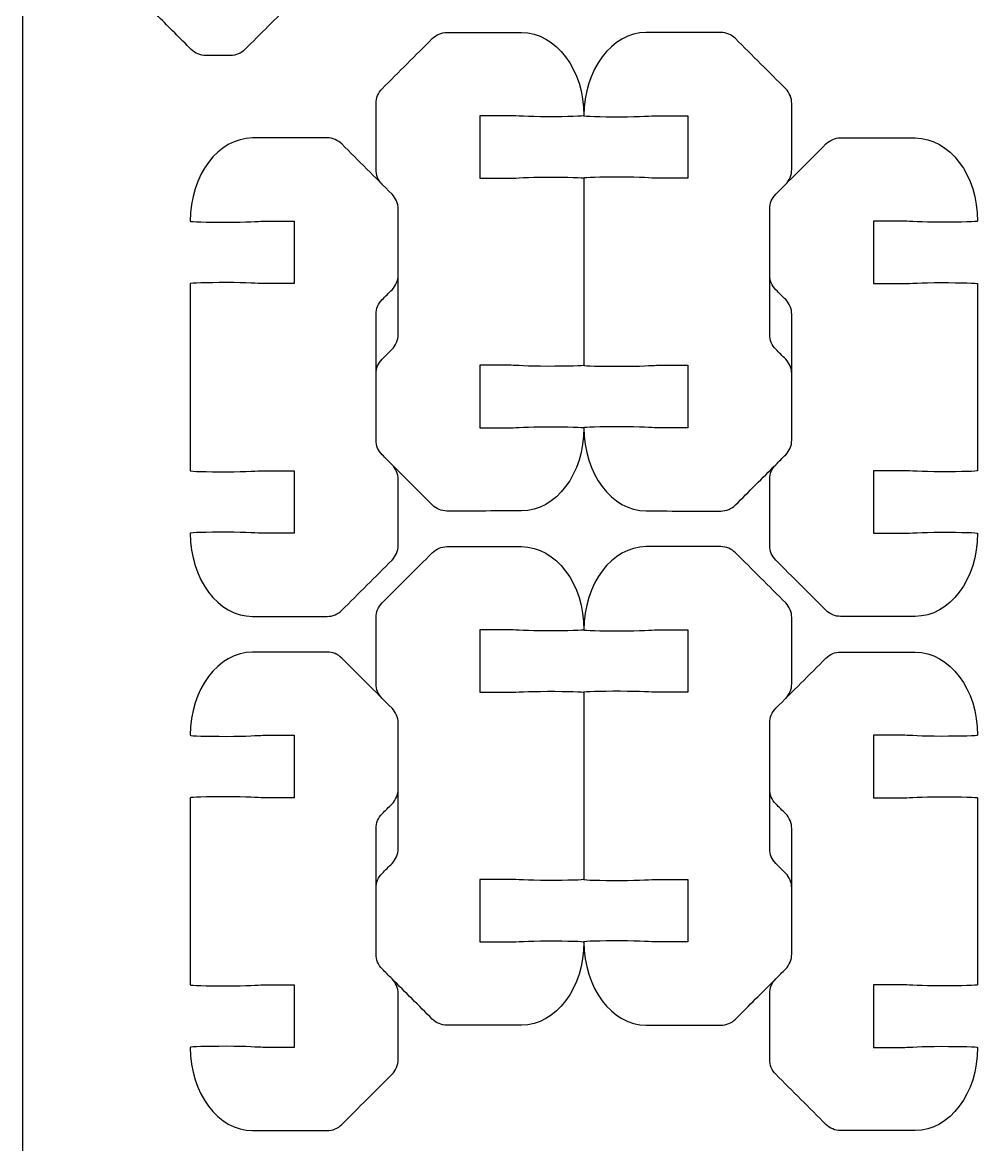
# Model space of a CAD drawing. Extents: x 0 to 290, y 230 to 450.
# Drawn here: x 0 to 45.9, y 314.8 to 368.7 of the extents above; entities that cross this region are included whole.
import ezdxf

# ---------------------------------------------------------------- set-up
doc = ezdxf.new("R2010")
doc.units = 0
doc.header["$MEASUREMENT"] = 0
doc.layers.add('DEFAULT', color=18, linetype='CONTINUOUS')

msp = doc.modelspace()

# ---------------------------------------------------------------- linework, layer by layer
at = {"layer": 'DEFAULT', "color": 1}
for points, knots in [([(0, 242), (0, 307.333), (0, 372.667), (0, 438), (0, 444.627), (5.372, 450), (12, 450), (100.667, 450), (189.333, 450), (278, 450), (284.627, 450), (290, 444.627), (290, 438), (290, 372.667), (290, 307.333), (290, 242), (290, 235.373), (284.627, 230), (278, 230), (189.333, 230), (100.667, 230), (12, 230), (5.372, 230), (0, 235.373), (0, 242)], [0, 0, 0, 0, 555.591, 555.591, 555.591, 556.591, 556.591, 556.591, 1310.607, 1310.607, 1310.607, 1311.607, 1311.607, 1311.607, 1867.198, 1867.198, 1867.198, 1868.198, 1868.198, 1868.198, 2622.214, 2622.214, 2622.214, 2623.214, 2623.214, 2623.214, 2623.214]), ([(14.358, 383.832), (14.162, 383.832), (13.967, 383.832), (13.771, 383.832), (13.219, 383.832), (12.772, 383.385), (12.772, 382.832), (12.772, 382.637), (12.772, 382.441), (12.772, 382.246), (12.772, 381.981), (12.666, 381.727), (12.478, 381.539), (12.202, 381.263), (11.926, 380.987), (11.65, 380.71), (11.462, 380.523), (11.208, 380.417), (10.943, 380.417), (10.552, 380.417), (10.161, 380.417), (9.771, 380.417), (9.506, 380.417), (9.251, 380.523), (9.064, 380.71), (8.787, 380.987), (8.511, 381.263), (8.235, 381.539), (8.047, 381.727), (7.793, 381.832), (7.528, 381.832), (7.137, 381.832), (6.747, 381.832), (6.357, 381.832), (6.091, 381.832), (5.836, 381.726), (5.649, 381.538), (5.373, 381.262), (5.098, 380.986), (4.822, 380.71), (4.635, 380.522), (4.531, 380.268), (4.531, 380.004), (4.531, 379.613), (4.531, 379.222), (4.531, 378.831), (4.531, 378.566), (4.636, 378.312), (4.824, 378.124), (5.197, 377.75), (5.571, 377.376), (5.945, 377.002), (6.133, 376.815), (6.238, 376.561), (6.238, 376.295), (6.238, 374.099), (6.238, 371.902), (6.238, 369.705), (6.238, 369.44), (6.343, 369.185), (6.531, 368.998), (7.06, 368.469), (7.589, 367.94), (8.118, 367.41), (8.306, 367.223), (8.56, 367.118), (8.825, 367.118), (9.216, 367.118), (9.606, 367.118), (9.997, 367.118), (10.262, 367.118), (10.517, 367.223), (10.704, 367.41), (11.452, 368.158), (12.2, 368.906), (12.948, 369.654), (13.135, 369.841), (13.39, 369.947), (13.655, 369.947), (17.242, 369.947), (20.829, 369.947), (24.415, 369.947), (24.68, 369.947), (24.935, 370.052), (25.122, 370.24), (25.399, 370.516), (25.675, 370.792), (25.951, 371.069), (26.139, 371.256), (26.244, 371.51), (26.244, 371.776), (26.244, 372.304), (26.244, 372.833), (26.244, 373.362), (26.244, 373.39), (25.461, 373.411), (24.494, 373.411), (23.528, 373.411), (22.956, 373.362), (22.745, 373.362), (22.533, 373.362), (21.961, 373.411), (20.995, 373.411), (20.028, 373.411), (19.457, 373.362), (19.245, 373.362), (19.033, 373.362), (18.462, 373.411), (17.495, 373.411), (16.529, 373.411), (15.957, 373.362), (15.746, 373.362), (14.911, 373.362), (14.076, 373.362), (13.241, 373.362), (13.241, 374.363), (13.241, 375.363), (13.241, 376.364), (14.076, 376.364), (14.911, 376.364), (15.746, 376.364), (15.957, 376.364), (16.529, 376.315), (17.495, 376.315), (18.462, 376.315), (19.033, 376.364), (19.245, 376.364), (19.457, 376.364), (20.028, 376.315), (20.995, 376.315), (21.961, 376.315), (22.533, 376.364), (22.745, 376.364), (22.956, 376.364), (23.528, 376.315), (24.494, 376.315), (25.461, 376.315), (26.244, 376.336), (26.244, 376.364), (26.244, 376.892), (26.244, 377.421), (26.244, 377.949), (26.244, 378.215), (26.138, 378.47), (25.95, 378.657), (25.674, 378.933), (25.398, 379.208), (25.122, 379.483), (24.935, 379.67), (24.681, 379.775), (24.416, 379.775), (22.554, 379.775), (20.691, 379.775), (18.828, 379.779), (17.574, 381.032), (16.319, 382.286), (15.065, 383.54), (14.877, 383.727), (14.623, 383.832), (14.358, 383.832)], [1, 1, 1, 1, 2.662, 2.662, 2.662, 3.662, 3.662, 3.662, 5.323, 5.323, 5.323, 6.323, 6.323, 6.323, 9.645695, 9.645695, 9.645695, 10.645695, 10.645695, 10.645695, 13.968695, 13.968695, 13.968695, 14.968695, 14.968695, 14.968695, 18.29139, 18.29139, 18.29139, 19.29139, 19.29139, 19.29139, 22.61039, 22.61039, 22.61039, 23.61039, 23.61039, 23.61039, 26.926015, 26.926015, 26.926015, 27.926015, 27.926015, 27.926015, 31.250015, 31.250015, 31.250015, 32.250015, 32.250015, 32.250015, 36.746507, 36.746507, 36.746507, 37.746507, 37.746507, 37.746507, 56.428507, 56.428507, 56.428507, 57.428507, 57.428507, 57.428507, 63.791761, 63.791761, 63.791761, 64.791761, 64.791761, 64.791761, 68.112761, 68.112761, 68.112761, 69.112761, 69.112761, 69.112761, 78.106452, 78.106452, 78.106452, 79.106452, 79.106452, 79.106452, 109.608452, 109.608452, 109.608452, 110.608452, 110.608452, 110.608452, 113.931147, 113.931147, 113.931147, 114.931147, 114.931147, 114.931147, 119.427147, 119.427147, 119.427147, 120.427147, 120.427147, 120.427147, 121.427147, 121.427147, 121.427147, 122.427147, 122.427147, 122.427147, 123.427147, 123.427147, 123.427147, 124.427147, 124.427147, 124.427147, 125.427147, 125.427147, 125.427147, 132.527147, 132.527147, 132.527147, 141.037147, 141.037147, 141.037147, 148.137147, 148.137147, 148.137147, 149.137147, 149.137147, 149.137147, 150.137147, 150.137147, 150.137147, 151.137147, 151.137147, 151.137147, 152.137147, 152.137147, 152.137147, 153.137147, 153.137147, 153.137147, 154.137147, 154.137147, 154.137147, 158.631147, 158.631147, 158.631147, 159.631147, 159.631147, 159.631147, 162.946067, 162.946067, 162.946067, 163.946067, 163.946067, 163.946067, 179.795067, 179.795067, 179.795067, 194.877655, 194.877655, 194.877655, 195.877655, 195.877655, 195.877655, 195.877655]), ([(17.299, 360.931), (17.111, 361.119), (17.006, 361.373), (17.006, 361.638), (17.006, 362.696), (17.006, 363.755), (17.006, 364.813), (17.006, 365.079), (17.111, 365.333), (17.299, 365.521), (18.103, 366.325), (18.907, 367.129), (19.712, 367.933), (19.899, 368.121), (20.153, 368.226), (20.419, 368.226), (21.614, 368.226), (22.81, 368.226), (24.005, 368.226), (25.663, 368.226), (27.004, 366.438), (27.004, 364.226), (27.004, 364.198), (26.22, 364.176), (25.254, 364.176), (24.287, 364.176), (23.716, 364.226), (23.504, 364.226), (23.004, 364.226), (22.504, 364.226), (22.005, 364.226), (22.005, 363.225), (22.005, 362.224), (22.005, 361.224), (22.504, 361.224), (23.004, 361.224), (23.504, 361.224), (23.716, 361.224), (24.287, 361.273), (25.254, 361.273), (26.22, 361.273), (27.004, 361.252), (27.004, 361.224), (27.004, 358.225), (27.004, 355.226), (27.004, 352.228), (27.004, 352.2), (26.22, 352.178), (25.254, 352.178), (24.287, 352.178), (23.716, 352.228), (23.504, 352.228), (23.004, 352.228), (22.504, 352.228), (22.005, 352.228), (22.005, 351.227), (22.005, 350.226), (22.005, 349.226), (22.504, 349.226), (23.004, 349.226), (23.504, 349.226), (23.716, 349.226), (24.287, 349.275), (25.254, 349.275), (26.22, 349.275), (27.004, 349.254), (27.004, 349.226), (27.004, 347.014), (25.663, 345.229), (24.005, 345.225), (23.128, 345.225), (21.484, 345.223), (20.419, 345.222), (20.153, 345.222), (19.899, 345.327), (19.711, 345.515), (19.066, 346.16), (18.42, 346.806), (17.775, 347.451)], [0, 0, 0, 0, 1, 1, 1, 10.002, 10.002, 10.002, 11.002, 11.002, 11.002, 20.674514, 20.674514, 20.674514, 21.674514, 21.674514, 21.674514, 31.840514, 31.840514, 31.840514, 32.840514, 32.840514, 32.840514, 33.840514, 33.840514, 33.840514, 34.840514, 34.840514, 34.840514, 39.090514, 39.090514, 39.090514, 47.600514, 47.600514, 47.600514, 51.850514, 51.850514, 51.850514, 52.850514, 52.850514, 52.850514, 53.850514, 53.850514, 53.850514, 79.350514, 79.350514, 79.350514, 80.350514, 80.350514, 80.350514, 81.350514, 81.350514, 81.350514, 85.600514, 85.600514, 85.600514, 94.110514, 94.110514, 94.110514, 98.360514, 98.360514, 98.360514, 99.360514, 99.360514, 99.360514, 100.360514, 100.360514, 100.360514, 101.360514, 101.360514, 101.360514, 102.360514, 102.360514, 102.360514, 103.360514, 103.360514, 103.360514, 111.123132, 111.123132, 111.123132, 111.123132]), ([(36.708, 360.931), (36.896, 361.119), (37.001, 361.373), (37.001, 361.638), (37.001, 362.696), (37.001, 363.755), (37.001, 364.813), (37.001, 365.079), (36.896, 365.333), (36.708, 365.521), (35.904, 366.325), (35.1, 367.129), (34.295, 367.933), (34.108, 368.121), (33.854, 368.226), (33.588, 368.226), (32.393, 368.226), (31.198, 368.226), (30.002, 368.226), (28.344, 368.226), (27.003, 366.438), (27.003, 364.226), (27.003, 364.198), (27.787, 364.176), (28.753, 364.176), (29.72, 364.176), (30.291, 364.226), (30.503, 364.226), (31.003, 364.226), (31.503, 364.226), (32.002, 364.226), (32.002, 363.225), (32.002, 362.224), (32.002, 361.224), (31.503, 361.224), (31.003, 361.224), (30.503, 361.224), (30.291, 361.224), (29.72, 361.273), (28.753, 361.273), (27.787, 361.273), (27.003, 361.252), (27.003, 361.224)], [0, 0, 0, 0, 1, 1, 1, 10.002, 10.002, 10.002, 11.002, 11.002, 11.002, 20.674514, 20.674514, 20.674514, 21.674514, 21.674514, 21.674514, 31.840514, 31.840514, 31.840514, 32.840514, 32.840514, 32.840514, 33.840514, 33.840514, 33.840514, 34.840514, 34.840514, 34.840514, 39.090514, 39.090514, 39.090514, 47.600514, 47.600514, 47.600514, 51.850514, 51.850514, 51.850514, 52.850514, 52.850514, 52.850514, 53.850514, 53.850514, 53.850514, 53.850514]), ([(15.362, 340.449), (15.175, 340.261), (14.92, 340.156), (14.655, 340.156), (13.46, 340.156), (12.264, 340.156), (11.069, 340.156), (9.411, 340.156), (8.07, 341.944), (8.07, 344.156), (8.07, 344.185), (8.853, 344.206), (9.82, 344.206), (10.786, 344.206), (11.358, 344.156), (11.57, 344.156), (12.069, 344.156), (12.569, 344.156), (13.069, 344.156), (13.069, 345.157), (13.069, 346.158), (13.069, 347.159), (12.569, 347.159), (12.069, 347.159), (11.57, 347.159), (11.358, 347.159), (10.786, 347.109), (9.82, 347.109), (8.853, 347.109), (8.07, 347.13), (8.07, 347.159), (8.07, 350.157), (8.07, 353.156), (8.07, 356.154), (8.07, 356.183), (8.853, 356.204), (9.82, 356.204), (10.786, 356.204), (11.358, 356.154), (11.57, 356.154), (12.069, 356.154), (12.569, 356.154), (13.069, 356.154), (13.069, 357.155), (13.069, 358.156), (13.069, 359.156), (12.569, 359.156), (12.069, 359.156), (11.57, 359.156), (11.358, 359.156), (10.786, 359.107), (9.82, 359.107), (8.853, 359.107), (8.07, 359.128), (8.07, 359.156), (8.07, 361.368), (9.411, 363.153), (11.069, 363.157), (11.946, 363.157), (13.589, 363.16), (14.655, 363.16), (14.92, 363.161), (15.175, 363.055), (15.362, 362.867), (16.167, 362.063), (16.971, 361.259), (17.775, 360.455), (17.962, 360.267), (18.068, 360.013), (18.068, 359.748), (18.068, 358.688), (18.068, 357.628), (18.068, 356.569), (18.068, 356.303), (17.962, 356.049), (17.775, 355.862), (17.616, 355.703), (17.457, 355.544), (17.299, 355.385), (17.111, 355.198), (17.006, 354.944), (17.006, 354.678), (17.006, 352.664), (17.006, 350.649), (17.006, 348.635), (17.006, 348.369), (17.111, 348.115), (17.299, 347.928), (17.457, 347.769), (17.616, 347.61), (17.775, 347.451), (17.962, 347.264), (18.068, 347.01), (18.068, 346.744), (18.068, 345.686), (18.068, 344.627), (18.068, 343.569), (18.068, 343.303), (17.962, 343.049), (17.775, 342.862), (16.971, 342.057), (16.166, 341.253), (15.362, 340.449)], [9.673221, 9.673221, 9.673221, 9.673221, 10.673221, 10.673221, 10.673221, 20.839221, 20.839221, 20.839221, 21.839221, 21.839221, 21.839221, 22.839221, 22.839221, 22.839221, 23.839221, 23.839221, 23.839221, 28.089221, 28.089221, 28.089221, 36.599221, 36.599221, 36.599221, 40.849221, 40.849221, 40.849221, 41.849221, 41.849221, 41.849221, 42.849221, 42.849221, 42.849221, 68.349221, 68.349221, 68.349221, 69.349221, 69.349221, 69.349221, 70.349221, 70.349221, 70.349221, 74.599221, 74.599221, 74.599221, 83.109221, 83.109221, 83.109221, 87.359221, 87.359221, 87.359221, 88.359221, 88.359221, 88.359221, 89.359221, 89.359221, 89.359221, 90.359221, 90.359221, 90.359221, 91.359221, 91.359221, 91.359221, 92.359221, 92.359221, 92.359221, 102.031027, 102.031027, 102.031027, 103.031027, 103.031027, 103.031027, 112.043027, 112.043027, 112.043027, 113.043027, 113.043027, 113.043027, 114.952216, 114.952216, 114.952216, 115.952216, 115.952216, 115.952216, 133.084216, 133.084216, 133.084216, 134.084216, 134.084216, 134.084216, 135.993404, 135.993404, 135.993404, 136.993404, 136.993404, 136.993404, 145.995404, 145.995404, 145.995404, 146.995404, 146.995404, 146.995404, 156.668625, 156.668625, 156.668625, 156.668625]), ([(38.645, 340.449), (38.832, 340.261), (39.087, 340.156), (39.352, 340.156), (40.547, 340.156), (41.743, 340.156), (42.938, 340.156), (44.596, 340.156), (45.937, 341.944), (45.937, 344.156), (45.937, 344.185), (45.154, 344.206), (44.187, 344.206), (43.221, 344.206), (42.649, 344.156), (42.437, 344.156), (41.938, 344.156), (41.438, 344.156), (40.938, 344.156), (40.938, 345.157), (40.938, 346.158), (40.938, 347.159), (41.438, 347.159), (41.938, 347.159), (42.437, 347.159), (42.649, 347.159), (43.221, 347.109), (44.187, 347.109), (45.154, 347.109), (45.937, 347.13), (45.937, 347.159), (45.937, 350.157), (45.937, 353.156), (45.937, 356.154), (45.937, 356.183), (45.154, 356.204), (44.187, 356.204), (43.221, 356.204), (42.649, 356.154), (42.437, 356.154), (41.938, 356.154), (41.438, 356.154), (40.938, 356.154), (40.938, 357.155), (40.938, 358.156), (40.938, 359.156), (41.438, 359.156), (41.938, 359.156), (42.437, 359.156), (42.649, 359.156), (43.221, 359.107), (44.187, 359.107), (45.154, 359.107), (45.937, 359.128), (45.937, 359.156), (45.937, 361.368), (44.596, 363.153), (42.938, 363.157), (42.061, 363.157), (40.418, 363.16), (39.352, 363.16), (39.087, 363.161), (38.832, 363.055), (38.645, 362.867), (37.841, 362.063), (37.036, 361.259), (36.232, 360.455), (36.045, 360.267), (35.939, 360.013), (35.939, 359.748), (35.939, 358.688), (35.939, 357.628), (35.939, 356.569), (35.939, 356.303), (36.045, 356.049), (36.232, 355.862), (36.391, 355.703), (36.55, 355.544), (36.708, 355.385), (36.896, 355.198), (37.001, 354.944), (37.001, 354.678), (37.001, 352.664), (37.001, 350.649), (37.001, 348.635), (37.001, 348.369), (36.896, 348.115), (36.708, 347.928), (36.55, 347.769), (36.391, 347.61), (36.232, 347.451), (36.045, 347.264), (35.939, 347.01), (35.939, 346.744), (35.939, 345.686), (35.939, 344.627), (35.939, 343.569), (35.939, 343.303), (36.045, 343.049), (36.232, 342.862), (37.036, 342.057), (37.841, 341.253), (38.645, 340.449)], [9.673221, 9.673221, 9.673221, 9.673221, 10.673221, 10.673221, 10.673221, 20.839221, 20.839221, 20.839221, 21.839221, 21.839221, 21.839221, 22.839221, 22.839221, 22.839221, 23.839221, 23.839221, 23.839221, 28.089221, 28.089221, 28.089221, 36.599221, 36.599221, 36.599221, 40.849221, 40.849221, 40.849221, 41.849221, 41.849221, 41.849221, 42.849221, 42.849221, 42.849221, 68.349221, 68.349221, 68.349221, 69.349221, 69.349221, 69.349221, 70.349221, 70.349221, 70.349221, 74.599221, 74.599221, 74.599221, 83.109221, 83.109221, 83.109221, 87.359221, 87.359221, 87.359221, 88.359221, 88.359221, 88.359221, 89.359221, 89.359221, 89.359221, 90.359221, 90.359221, 90.359221, 91.359221, 91.359221, 91.359221, 92.359221, 92.359221, 92.359221, 102.031027, 102.031027, 102.031027, 103.031027, 103.031027, 103.031027, 112.043027, 112.043027, 112.043027, 113.043027, 113.043027, 113.043027, 114.952216, 114.952216, 114.952216, 115.952216, 115.952216, 115.952216, 133.084216, 133.084216, 133.084216, 134.084216, 134.084216, 134.084216, 135.993404, 135.993404, 135.993404, 136.993404, 136.993404, 136.993404, 145.995404, 145.995404, 145.995404, 146.995404, 146.995404, 146.995404, 156.668625, 156.668625, 156.668625, 156.668625]), ([(17.006, 351.814), (17.006, 352.079), (17.111, 352.333), (17.299, 352.521), (17.457, 352.679), (17.616, 352.838), (17.775, 352.997), (17.962, 353.184), (18.068, 353.439), (18.068, 353.704), (18.068, 354.659), (18.068, 355.614), (18.068, 356.568)], [0, 0, 0, 0, 1, 1, 1, 2.909188, 2.909188, 2.909188, 3.909188, 3.909188, 3.909188, 12.029188, 12.029188, 12.029188, 12.029188]), ([(37.001, 351.814), (37.001, 352.079), (36.896, 352.333), (36.708, 352.521), (36.55, 352.679), (36.391, 352.838), (36.232, 352.997), (36.045, 353.184), (35.939, 353.439), (35.939, 353.704), (35.939, 354.659), (35.939, 355.614), (35.939, 356.568)], [0, 0, 0, 0, 1, 1, 1, 2.909188, 2.909188, 2.909188, 3.909188, 3.909188, 3.909188, 12.029188, 12.029188, 12.029188, 12.029188]), ([(27.004, 352.228), (27.004, 352.2), (27.787, 352.179), (28.753, 352.179), (29.72, 352.179), (30.291, 352.228), (30.503, 352.228), (31.003, 352.228), (31.503, 352.228), (32.002, 352.228), (32.002, 351.227), (32.002, 350.226), (32.002, 349.226), (31.503, 349.226), (31.003, 349.226), (30.503, 349.226), (30.291, 349.226), (29.72, 349.275), (28.753, 349.275), (27.787, 349.275), (27.004, 349.254), (27.004, 349.226), (27.004, 347.014), (28.344, 345.229), (30.002, 345.225), (30.879, 345.225), (32.523, 345.222), (33.588, 345.222), (33.853, 345.222), (34.108, 345.327), (34.296, 345.515), (34.941, 346.16), (35.587, 346.806), (36.232, 347.451)], [0, 0, 0, 0, 1, 1, 1, 2, 2, 2, 6.25, 6.25, 6.25, 14.76, 14.76, 14.76, 19.01, 19.01, 19.01, 20.01, 20.01, 20.01, 21.01, 21.01, 21.01, 22.01, 22.01, 22.01, 23.01, 23.01, 23.01, 24.01, 24.01, 24.01, 31.772618, 31.772618, 31.772618, 31.772618]), ([(17.299, 336.215), (17.111, 336.402), (17.006, 336.657), (17.006, 336.922), (17.006, 337.98), (17.006, 339.039), (17.006, 340.097), (17.006, 340.363), (17.111, 340.617), (17.299, 340.805), (18.103, 341.609), (18.907, 342.413), (19.712, 343.217), (19.899, 343.405), (20.153, 343.51), (20.419, 343.51), (21.614, 343.51), (22.81, 343.51), (24.005, 343.51), (25.663, 343.51), (27.004, 341.722), (27.004, 339.51), (27.004, 339.481), (26.22, 339.46), (25.254, 339.46), (24.287, 339.46), (23.716, 339.51), (23.504, 339.51), (23.004, 339.51), (22.504, 339.51), (22.005, 339.51), (22.005, 338.509), (22.005, 337.508), (22.005, 336.508), (22.504, 336.508), (23.004, 336.508), (23.504, 336.508), (23.716, 336.508), (24.287, 336.557), (25.254, 336.557), (26.22, 336.557), (27.004, 336.536), (27.004, 336.508), (27.004, 333.509), (27.004, 330.51), (27.004, 327.512), (27.004, 327.484), (26.22, 327.462), (25.254, 327.462), (24.287, 327.462), (23.716, 327.512), (23.504, 327.512), (23.004, 327.512), (22.504, 327.512), (22.005, 327.512), (22.005, 326.511), (22.005, 325.51), (22.005, 324.51), (22.504, 324.51), (23.004, 324.51), (23.504, 324.51), (23.716, 324.51), (24.287, 324.559), (25.254, 324.559), (26.22, 324.559), (27.004, 324.538), (27.004, 324.51), (27.004, 322.298), (25.663, 320.513), (24.005, 320.509), (23.128, 320.509), (21.484, 320.507), (20.419, 320.506), (20.153, 320.506), (19.899, 320.611), (19.711, 320.799), (19.066, 321.444), (18.42, 322.09), (17.775, 322.735)], [0, 0, 0, 0, 1, 1, 1, 10.002, 10.002, 10.002, 11.002, 11.002, 11.002, 20.674514, 20.674514, 20.674514, 21.674514, 21.674514, 21.674514, 31.840514, 31.840514, 31.840514, 32.840514, 32.840514, 32.840514, 33.840514, 33.840514, 33.840514, 34.840514, 34.840514, 34.840514, 39.090514, 39.090514, 39.090514, 47.600514, 47.600514, 47.600514, 51.850514, 51.850514, 51.850514, 52.850514, 52.850514, 52.850514, 53.850514, 53.850514, 53.850514, 79.350514, 79.350514, 79.350514, 80.350514, 80.350514, 80.350514, 81.350514, 81.350514, 81.350514, 85.600514, 85.600514, 85.600514, 94.110514, 94.110514, 94.110514, 98.360514, 98.360514, 98.360514, 99.360514, 99.360514, 99.360514, 100.360514, 100.360514, 100.360514, 101.360514, 101.360514, 101.360514, 102.360514, 102.360514, 102.360514, 103.360514, 103.360514, 103.360514, 111.123839, 111.123839, 111.123839, 111.123839]), ([(36.708, 336.215), (36.896, 336.402), (37.001, 336.657), (37.001, 336.922), (37.001, 337.98), (37.001, 339.039), (37.001, 340.097), (37.001, 340.363), (36.896, 340.617), (36.708, 340.805), (35.904, 341.609), (35.1, 342.413), (34.295, 343.217), (34.108, 343.405), (33.854, 343.51), (33.588, 343.51), (32.393, 343.51), (31.198, 343.51), (30.002, 343.51), (28.344, 343.51), (27.003, 341.722), (27.003, 339.51), (27.003, 339.481), (27.787, 339.46), (28.753, 339.46), (29.72, 339.46), (30.291, 339.51), (30.503, 339.51), (31.003, 339.51), (31.503, 339.51), (32.002, 339.51), (32.002, 338.509), (32.002, 337.508), (32.002, 336.508), (31.503, 336.508), (31.003, 336.508), (30.503, 336.508), (30.291, 336.508), (29.72, 336.557), (28.753, 336.557), (27.787, 336.557), (27.003, 336.536), (27.003, 336.508)], [0, 0, 0, 0, 1, 1, 1, 10.002, 10.002, 10.002, 11.002, 11.002, 11.002, 20.674514, 20.674514, 20.674514, 21.674514, 21.674514, 21.674514, 31.840514, 31.840514, 31.840514, 32.840514, 32.840514, 32.840514, 33.840514, 33.840514, 33.840514, 34.840514, 34.840514, 34.840514, 39.090514, 39.090514, 39.090514, 47.600514, 47.600514, 47.600514, 51.850514, 51.850514, 51.850514, 52.850514, 52.850514, 52.850514, 53.850514, 53.850514, 53.850514, 53.850514]), ([(15.362, 315.733), (15.175, 315.545), (14.92, 315.44), (14.655, 315.44), (13.46, 315.44), (12.264, 315.44), (11.069, 315.44), (9.411, 315.44), (8.07, 317.228), (8.07, 319.44), (8.07, 319.469), (8.853, 319.49), (9.82, 319.49), (10.786, 319.49), (11.358, 319.44), (11.57, 319.44), (12.069, 319.44), (12.569, 319.44), (13.069, 319.44), (13.069, 320.441), (13.069, 321.442), (13.069, 322.442), (12.569, 322.442), (12.069, 322.442), (11.57, 322.442), (11.358, 322.442), (10.786, 322.393), (9.82, 322.393), (8.853, 322.393), (8.07, 322.414), (8.07, 322.442), (8.07, 325.441), (8.07, 328.44), (8.07, 331.438), (8.07, 331.467), (8.853, 331.488), (9.82, 331.488), (10.786, 331.488), (11.358, 331.438), (11.57, 331.438), (12.069, 331.438), (12.569, 331.438), (13.069, 331.438), (13.069, 332.439), (13.069, 333.44), (13.069, 334.44), (12.569, 334.44), (12.069, 334.44), (11.57, 334.44), (11.358, 334.44), (10.786, 334.391), (9.82, 334.391), (8.853, 334.391), (8.07, 334.412), (8.07, 334.44), (8.07, 336.652), (9.411, 338.437), (11.069, 338.441), (11.946, 338.441), (13.589, 338.444), (14.655, 338.444), (14.92, 338.444), (15.175, 338.339), (15.362, 338.151), (16.167, 337.347), (16.971, 336.543), (17.775, 335.739), (17.962, 335.551), (18.068, 335.297), (18.068, 335.032), (18.068, 333.972), (18.068, 332.912), (18.068, 331.852), (18.068, 331.587), (17.962, 331.333), (17.775, 331.145), (17.616, 330.987), (17.457, 330.828), (17.299, 330.669), (17.111, 330.482), (17.006, 330.227), (17.006, 329.962), (17.006, 327.948), (17.006, 325.933), (17.006, 323.918), (17.006, 323.653), (17.111, 323.399), (17.299, 323.212), (17.457, 323.053), (17.616, 322.894), (17.775, 322.735), (17.962, 322.548), (18.068, 322.293), (18.068, 322.028), (18.068, 320.97), (18.068, 319.911), (18.068, 318.853), (18.068, 318.587), (17.962, 318.333), (17.775, 318.145), (16.971, 317.341), (16.166, 316.537), (15.362, 315.733)], [9.672514, 9.672514, 9.672514, 9.672514, 10.672514, 10.672514, 10.672514, 20.838514, 20.838514, 20.838514, 21.838514, 21.838514, 21.838514, 22.838514, 22.838514, 22.838514, 23.838514, 23.838514, 23.838514, 28.088514, 28.088514, 28.088514, 36.598514, 36.598514, 36.598514, 40.848514, 40.848514, 40.848514, 41.848514, 41.848514, 41.848514, 42.848514, 42.848514, 42.848514, 68.348514, 68.348514, 68.348514, 69.348514, 69.348514, 69.348514, 70.348514, 70.348514, 70.348514, 74.598514, 74.598514, 74.598514, 83.108514, 83.108514, 83.108514, 87.358514, 87.358514, 87.358514, 88.358514, 88.358514, 88.358514, 89.358514, 89.358514, 89.358514, 90.358514, 90.358514, 90.358514, 91.358514, 91.358514, 91.358514, 92.358514, 92.358514, 92.358514, 102.03032, 102.03032, 102.03032, 103.03032, 103.03032, 103.03032, 112.04232, 112.04232, 112.04232, 113.04232, 113.04232, 113.04232, 114.951509, 114.951509, 114.951509, 115.951509, 115.951509, 115.951509, 133.083509, 133.083509, 133.083509, 134.083509, 134.083509, 134.083509, 135.992697, 135.992697, 135.992697, 136.992697, 136.992697, 136.992697, 145.994697, 145.994697, 145.994697, 146.994697, 146.994697, 146.994697, 156.667211, 156.667211, 156.667211, 156.667211]), ([(38.645, 315.733), (38.832, 315.545), (39.087, 315.44), (39.352, 315.44), (40.547, 315.44), (41.743, 315.44), (42.938, 315.44), (44.596, 315.44), (45.937, 317.228), (45.937, 319.44), (45.937, 319.469), (45.154, 319.49), (44.187, 319.49), (43.221, 319.49), (42.649, 319.44), (42.437, 319.44), (41.938, 319.44), (41.438, 319.44), (40.938, 319.44), (40.938, 320.441), (40.938, 321.442), (40.938, 322.442), (41.438, 322.442), (41.938, 322.442), (42.437, 322.442), (42.649, 322.442), (43.221, 322.393), (44.187, 322.393), (45.154, 322.393), (45.937, 322.414), (45.937, 322.442), (45.937, 325.441), (45.937, 328.44), (45.937, 331.438), (45.937, 331.467), (45.154, 331.488), (44.187, 331.488), (43.221, 331.488), (42.649, 331.438), (42.437, 331.438), (41.938, 331.438), (41.438, 331.438), (40.938, 331.438), (40.938, 332.439), (40.938, 333.44), (40.938, 334.44), (41.438, 334.44), (41.938, 334.44), (42.437, 334.44), (42.649, 334.44), (43.221, 334.391), (44.187, 334.391), (45.154, 334.391), (45.937, 334.412), (45.937, 334.44), (45.937, 336.652), (44.596, 338.437), (42.938, 338.441), (42.061, 338.441), (40.418, 338.444), (39.352, 338.444), (39.087, 338.444), (38.832, 338.339), (38.645, 338.151), (37.841, 337.347), (37.036, 336.543), (36.232, 335.739), (36.045, 335.551), (35.939, 335.297), (35.939, 335.032), (35.939, 333.972), (35.939, 332.912), (35.939, 331.852), (35.939, 331.587), (36.045, 331.333), (36.232, 331.145), (36.391, 330.987), (36.55, 330.828), (36.708, 330.669), (36.896, 330.482), (37.001, 330.227), (37.001, 329.962), (37.001, 327.948), (37.001, 325.933), (37.001, 323.918), (37.001, 323.653), (36.896, 323.399), (36.708, 323.212), (36.55, 323.053), (36.391, 322.894), (36.232, 322.735), (36.045, 322.548), (35.939, 322.293), (35.939, 322.028), (35.939, 320.97), (35.939, 319.911), (35.939, 318.853), (35.939, 318.587), (36.045, 318.333), (36.232, 318.145), (37.036, 317.341), (37.841, 316.537), (38.645, 315.733)], [9.672514, 9.672514, 9.672514, 9.672514, 10.672514, 10.672514, 10.672514, 20.838514, 20.838514, 20.838514, 21.838514, 21.838514, 21.838514, 22.838514, 22.838514, 22.838514, 23.838514, 23.838514, 23.838514, 28.088514, 28.088514, 28.088514, 36.598514, 36.598514, 36.598514, 40.848514, 40.848514, 40.848514, 41.848514, 41.848514, 41.848514, 42.848514, 42.848514, 42.848514, 68.348514, 68.348514, 68.348514, 69.348514, 69.348514, 69.348514, 70.348514, 70.348514, 70.348514, 74.598514, 74.598514, 74.598514, 83.108514, 83.108514, 83.108514, 87.358514, 87.358514, 87.358514, 88.358514, 88.358514, 88.358514, 89.358514, 89.358514, 89.358514, 90.358514, 90.358514, 90.358514, 91.358514, 91.358514, 91.358514, 92.358514, 92.358514, 92.358514, 102.03032, 102.03032, 102.03032, 103.03032, 103.03032, 103.03032, 112.04232, 112.04232, 112.04232, 113.04232, 113.04232, 113.04232, 114.951509, 114.951509, 114.951509, 115.951509, 115.951509, 115.951509, 133.083509, 133.083509, 133.083509, 134.083509, 134.083509, 134.083509, 135.992697, 135.992697, 135.992697, 136.992697, 136.992697, 136.992697, 145.994697, 145.994697, 145.994697, 146.994697, 146.994697, 146.994697, 156.667211, 156.667211, 156.667211, 156.667211]), ([(17.006, 327.098), (17.006, 327.363), (17.111, 327.617), (17.299, 327.805), (17.457, 327.963), (17.616, 328.122), (17.775, 328.281), (17.962, 328.468), (18.068, 328.723), (18.068, 328.988), (18.068, 329.943), (18.068, 330.898), (18.068, 331.852)], [0, 0, 0, 0, 1, 1, 1, 2.909188, 2.909188, 2.909188, 3.909188, 3.909188, 3.909188, 12.029188, 12.029188, 12.029188, 12.029188]), ([(37.001, 327.098), (37.001, 327.363), (36.896, 327.617), (36.708, 327.805), (36.55, 327.963), (36.391, 328.122), (36.232, 328.281), (36.045, 328.468), (35.939, 328.723), (35.939, 328.988), (35.939, 329.943), (35.939, 330.898), (35.939, 331.852)], [0, 0, 0, 0, 1, 1, 1, 2.909188, 2.909188, 2.909188, 3.909188, 3.909188, 3.909188, 12.029188, 12.029188, 12.029188, 12.029188]), ([(27.004, 327.512), (27.004, 327.484), (27.787, 327.462), (28.753, 327.462), (29.72, 327.462), (30.291, 327.512), (30.503, 327.512), (31.003, 327.512), (31.503, 327.512), (32.002, 327.512), (32.002, 326.511), (32.002, 325.51), (32.002, 324.51), (31.503, 324.51), (31.003, 324.51), (30.503, 324.51), (30.291, 324.51), (29.72, 324.559), (28.753, 324.559), (27.787, 324.559), (27.004, 324.538), (27.004, 324.51), (27.004, 322.298), (28.344, 320.513), (30.002, 320.509), (30.879, 320.509), (32.523, 320.506), (33.588, 320.506), (33.853, 320.506), (34.108, 320.611), (34.296, 320.799), (34.941, 321.444), (35.587, 322.09), (36.232, 322.735)], [0, 0, 0, 0, 1, 1, 1, 2, 2, 2, 6.25, 6.25, 6.25, 14.76, 14.76, 14.76, 19.01, 19.01, 19.01, 20.01, 20.01, 20.01, 21.01, 21.01, 21.01, 22.01, 22.01, 22.01, 23.01, 23.01, 23.01, 24.01, 24.01, 24.01, 31.772618, 31.772618, 31.772618, 31.772618])]:
    msp.add_open_spline(points, degree=3, knots=knots, dxfattribs=at)

doc.saveas('drawing.dxf')
